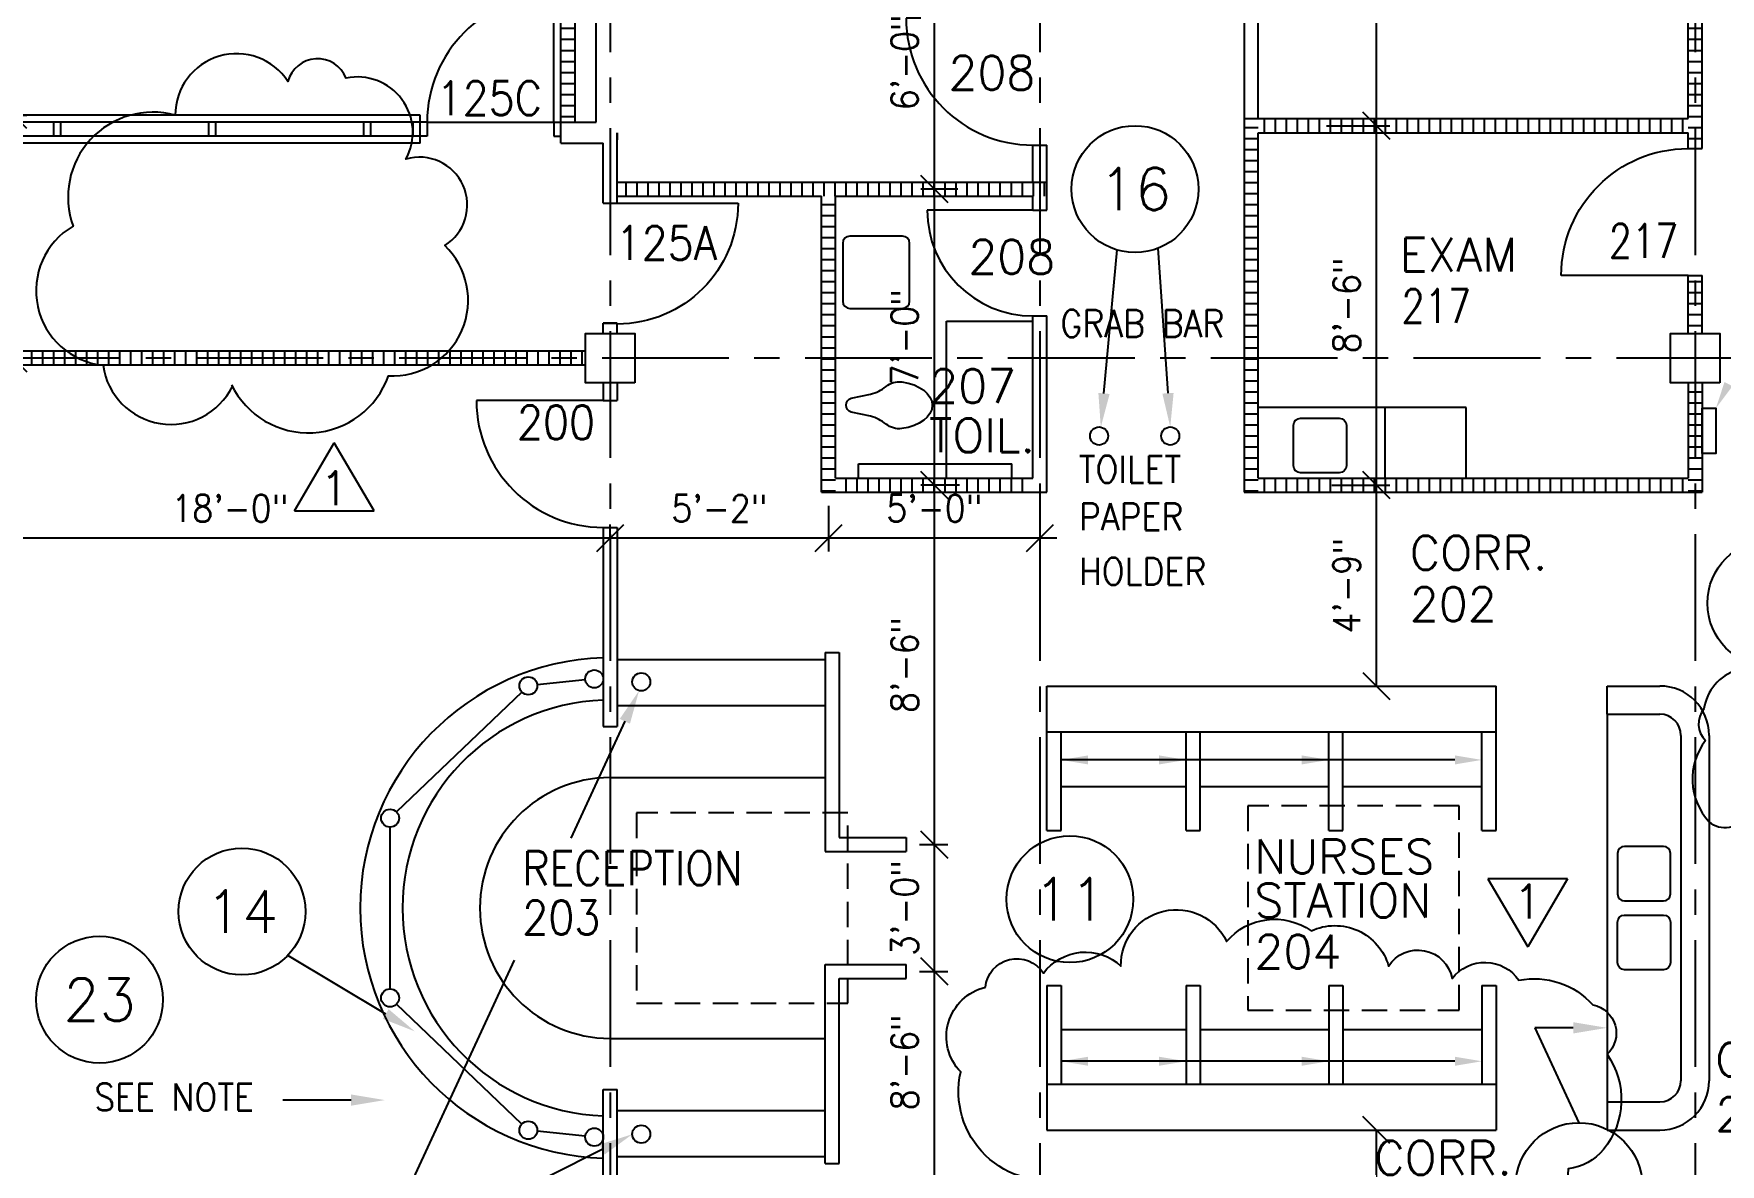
# Model space of a CAD drawing. Header units: inches. Extents: x 0 to 3828, y 0 to 2820.
# Drawn here: x 1839.3 to 2318.2, y 1821.3 to 2142.1 of the extents above; entities that cross this region are included whole.
import ezdxf
from ezdxf.enums import TextEntityAlignment as Align

# ---------------------------------------------------------------- set-up
doc = ezdxf.new("R2010")
doc.units = ezdxf.units.IN
doc.header["$LTSCALE"] = 28.8
doc.header["$MEASUREMENT"] = 0
doc.linetypes.add('CENTER', pattern=[2, 1.25, -0.25, 0.25, -0.25])
doc.linetypes.add('HIDDEN', pattern=[0.375, 0.25, -0.125])
for name, color, linetype in [('A-ANNO-DIMS', 1, 'Continuous'), ('A-ANNO-TEXT', 7, 'Continuous'), ('A-COLS', 1, 'Continuous'), ('A-DOOR', 6, 'Continuous'), ('A-FLOR-FURN', 74, 'Continuous'), ('A-FLOR-SAN', 201, 'Continuous'), ('A-GLAZ', 5, 'Continuous'), ('A-GRID', 1, 'CENTER'), ('A-WALL', 4, 'Continuous'), ('A-WALL-PATT', 9, 'Continuous'), ('ALL-ELSE', 31, 'Continuous')]:
    doc.layers.add(name, color=color, linetype=linetype)
doc.styles.add('RS', font='romans.shx', dxfattribs={"width": 0.9})
doc.dimstyles.new('RS', dxfattribs={"dimtxt": 0.18, "dimasz": 0.18, "dimexe": 0.18, "dimexo": 0.0625, "dimgap": 0.09, "dimtad": 0, "dimtih": 1, "dimtoh": 1, "dimdec": 4, "dimzin": 0, "dimdsep": 46, "dimtxsty": 'RS', "dimcen": 0.09, "dimclrt": 7, "dimadec": 0, "dimazin": 0, "dimtfac": 1, "dimtdec": 4, "dimtofl": 0, "dimtmove": 0, "dimatfit": 3, "dimfxl": 0, "dimtolj": 1, "dimtzin": 0, "dimarcsym": 0})
doc.dimstyles.get("Standard").update_dxf_attribs({"dimtxt": 0.18, "dimasz": 0.18, "dimexe": 0.18, "dimexo": 0.0625, "dimgap": 0.09, "dimtad": 0, "dimtih": 1, "dimtoh": 1, "dimdec": 4, "dimzin": 0, "dimdsep": 46, "dimtxsty": 'Standard', "dimcen": 0.09, "dimadec": 0, "dimazin": 0, "dimtfac": 1, "dimtdec": 4, "dimtofl": 0, "dimtmove": 0, "dimatfit": 3, "dimfxl": 0, "dimtolj": 1, "dimtzin": 0, "dimarcsym": 0})
pattern_1 = [(90, (-655, -97), (-3.125, 7e-16), [])]
pattern_2 = [(0, (-655, -97), (1e-15, 3.125), [])]

# ---------------------------------------------------------------- blocks, each defined once
blk = doc.blocks.new('C013')
blk.add_lwpolyline([(6.62, -2.14, 0.204057), (5.33, 2.38, -0.107379), (3.14, 6.77), (2, 12.25, 0.712575), (-2, 12.25), (-3.14, 6.77, -0.107379), (-5.33, 2.38, 0.204057), (-6.62, -2.14)], format="xyb")
blk.add_ellipse((0, 0), major_axis=(0, -10.75), ratio=0.627907, start_param=4.912699, end_param=7.653672)
blk = doc.blocks.new('C011')
blk.add_lwpolyline([(-7, 7), (7, 7), (7, -7), (-7, -7)], close=True)
blk = doc.blocks.new('C012')
blk.add_line((0, 0), (-36, 0))
blk.add_arc((0, 0), 36, 180, 270)
blk = doc.blocks.new('C009')
for p, q in [((0, 0), (11.33, 19.24)), ((22.66, 0), (11.33, 19.24)), ((0, 0), (22.66, 0))]:
    blk.add_line(p, q)
blk = doc.blocks.new('C002')
blk.add_circle((0, 0), 18)
blk = doc.blocks.new('_OBLIQUE')
at = {"color": 0, "linetype": 'ByBlock', "lineweight": -2}
blk.add_line((-0.5, -0.5), (0.5, 0.5), dxfattribs=at)
blk = doc.blocks.new('*D54')
at = {"layer": 'A-ANNO-DIMS', "color": 0}
for p, q in [((2101.16, 2170), (2091.16, 2170)), ((2095, 2170), (2095, 2098)), ((2101.66, 2098), (2091.16, 2098))]:
    blk.add_line(p, q, dxfattribs=at)
at = {"layer": 'Defpoints', "color": 0}
for p in [(2105, 2170), (2095, 2098), (2105.5, 2098)]:
    blk.add_point(p, dxfattribs=at)
at = {"layer": 'A-ANNO-DIMS', "color": 0, "xscale": 7.68, "yscale": 7.68, "zscale": 7.68}
for p, rotation in [((2095, 2170), 90), ((2095, 2098), 270)]:
    blk.add_blockref('_OBLIQUE', p, dxfattribs=dict(at, rotation=rotation))
at = {"layer": 'A-ANNO-DIMS', "color": 7, "insert": (2086.59, 2134), "char_height": 7.68, "attachment_point": 5, "rotation": 90, "style": 'RS'}
blk.add_mtext('\\A1;6\'-0"', dxfattribs=at)
blk = doc.blocks.new('*D55')
at = {"layer": 'A-ANNO-DIMS', "color": 0}
for p, q in [((2101.66, 2098), (2091.16, 2098)), ((2095, 2098), (2095, 2014)), ((2102.16, 2014), (2091.16, 2014))]:
    blk.add_line(p, q, dxfattribs=at)
at = {"layer": 'Defpoints', "color": 0}
for p in [(2105.5, 2098), (2095, 2014), (2106, 2014)]:
    blk.add_point(p, dxfattribs=at)
at = {"layer": 'A-ANNO-DIMS', "color": 0, "xscale": 7.68, "yscale": 7.68, "zscale": 7.68}
for p, rotation in [((2095, 2098), 90), ((2095, 2014), 270)]:
    blk.add_blockref('_OBLIQUE', p, dxfattribs=dict(at, rotation=rotation))
at = {"layer": 'A-ANNO-DIMS', "color": 7, "insert": (2086.59, 2056), "char_height": 7.68, "attachment_point": 5, "rotation": 90, "style": 'RS'}
blk.add_mtext('\\A1;7\'-0"', dxfattribs=at)
blk = doc.blocks.new('*D273')
at = {"layer": 'A-ANNO-DIMS', "color": 0}
for p, q in [((2102.16, 2014), (2091.16, 2014)), ((2095, 2014), (2095, 1912)), ((2090.84, 1912), (2098.84, 1912))]:
    blk.add_line(p, q, dxfattribs=at)
at = {"layer": 'Defpoints', "color": 0}
for p in [(2106, 2014), (2087, 1912), (2095, 1912)]:
    blk.add_point(p, dxfattribs=at)
at = {"layer": 'A-ANNO-DIMS', "color": 0, "xscale": 7.68, "yscale": 7.68, "zscale": 7.68}
for p, rotation in [((2095, 2014), 90), ((2095, 1912), 270)]:
    blk.add_blockref('_OBLIQUE', p, dxfattribs=dict(at, rotation=rotation))
at = {"layer": 'A-ANNO-DIMS', "color": 7, "insert": (2086.59, 1963), "char_height": 7.68, "attachment_point": 5, "rotation": 90, "style": 'RS'}
blk.add_mtext('\\A1;8\'-6"', dxfattribs=at)
blk = doc.blocks.new('*D274')
at = {"layer": 'A-ANNO-DIMS', "color": 0}
for p, q in [((2090.84, 1912), (2098.84, 1912)), ((2095, 1912), (2095, 1876)), ((2090.84, 1876), (2098.84, 1876))]:
    blk.add_line(p, q, dxfattribs=at)
at = {"layer": 'Defpoints', "color": 0}
for p in [(2087, 1912), (2087, 1876), (2095, 1876)]:
    blk.add_point(p, dxfattribs=at)
at = {"layer": 'A-ANNO-DIMS', "color": 0, "xscale": 7.68, "yscale": 7.68, "zscale": 7.68}
for p, rotation in [((2095, 1912), 90), ((2095, 1876), 270)]:
    blk.add_blockref('_OBLIQUE', p, dxfattribs=dict(at, rotation=rotation))
at = {"layer": 'A-ANNO-DIMS', "color": 7, "insert": (2086.59, 1894), "char_height": 7.68, "attachment_point": 5, "rotation": 90, "style": 'RS'}
blk.add_mtext('\\A1;3\'-0"', dxfattribs=at)
blk = doc.blocks.new('*D275')
at = {"layer": 'A-ANNO-DIMS', "color": 0}
for p, q in [((2090.84, 1876), (2098.84, 1876)), ((2095, 1876), (2095, 1774)), ((2083.34, 1774), (2098.84, 1774))]:
    blk.add_line(p, q, dxfattribs=at)
at = {"layer": 'Defpoints', "color": 0}
for p in [(2087, 1876), (2079.5, 1774), (2095, 1774)]:
    blk.add_point(p, dxfattribs=at)
at = {"layer": 'A-ANNO-DIMS', "color": 0, "xscale": 7.68, "yscale": 7.68, "zscale": 7.68}
for p, rotation in [((2095, 1876), 90), ((2095, 1774), 270)]:
    blk.add_blockref('_OBLIQUE', p, dxfattribs=dict(at, rotation=rotation))
at = {"layer": 'A-ANNO-DIMS', "color": 7, "insert": (2086.59, 1850.24), "char_height": 7.68, "attachment_point": 5, "rotation": 90, "style": 'RS'}
blk.add_mtext('\\A1;8\'-6"', dxfattribs=at)
blk = doc.blocks.new('*D59')
at = {"layer": 'A-ANNO-DIMS', "color": 0}
for p, q in [((2210.84, 2216), (2224.34, 2216)), ((2220.5, 2216), (2220.5, 2116)), ((2206.34, 2116), (2224.34, 2116))]:
    blk.add_line(p, q, dxfattribs=at)
at = {"layer": 'Defpoints', "color": 0}
for p in [(2207, 2216), (2202.5, 2116), (2220.5, 2116)]:
    blk.add_point(p, dxfattribs=at)
at = {"layer": 'A-ANNO-DIMS', "color": 0, "xscale": 7.68, "yscale": 7.68, "zscale": 7.68}
for p, rotation in [((2220.5, 2216), 90), ((2220.5, 2116), 270)]:
    blk.add_blockref('_OBLIQUE', p, dxfattribs=dict(at, rotation=rotation))
at = {"layer": 'A-ANNO-DIMS', "color": 7, "insert": (2212.09, 2166), "char_height": 7.68, "attachment_point": 5, "rotation": 90, "style": 'RS'}
blk.add_mtext('\\A1;8\'-4"', dxfattribs=at)
blk = doc.blocks.new('*D60')
at = {"layer": 'A-ANNO-DIMS', "color": 0}
for p, q in [((2206.34, 2116), (2224.34, 2116)), ((2220.5, 2116), (2220.5, 2014)), ((2207.84, 2014), (2224.34, 2014))]:
    blk.add_line(p, q, dxfattribs=at)
at = {"layer": 'Defpoints', "color": 0}
for p in [(2202.5, 2116), (2204, 2014), (2220.5, 2014)]:
    blk.add_point(p, dxfattribs=at)
at = {"layer": 'A-ANNO-DIMS', "color": 0, "xscale": 7.68, "yscale": 7.68, "zscale": 7.68}
for p, rotation in [((2220.5, 2116), 90), ((2220.5, 2014), 270)]:
    blk.add_blockref('_OBLIQUE', p, dxfattribs=dict(at, rotation=rotation))
at = {"layer": 'A-ANNO-DIMS', "color": 7, "insert": (2212.09, 2065), "char_height": 7.68, "attachment_point": 5, "rotation": 90, "style": 'RS'}
blk.add_mtext('\\A1;8\'-6"', dxfattribs=at)
blk = doc.blocks.new('*D279')
at = {"layer": 'A-ANNO-DIMS', "color": 0}
for p, q in [((2220.5, 2014), (2220.5, 1957)), ((2207.84, 1957), (2224.34, 1957))]:
    blk.add_line(p, q, dxfattribs=at)
at = {"layer": 'Defpoints', "color": 0}
for p in [(2220.5, 2014), (2204, 1957), (2220.5, 1957)]:
    blk.add_point(p, dxfattribs=at)
at = {"layer": 'A-ANNO-DIMS', "color": 0, "xscale": 7.68, "yscale": 7.68, "zscale": 7.68}
for p, rotation in [((2220.5, 2014), 90), ((2220.5, 1957), 270)]:
    blk.add_blockref('_OBLIQUE', p, dxfattribs=dict(at, rotation=rotation))
at = {"layer": 'A-ANNO-DIMS', "color": 7, "insert": (2212.09, 1985.5), "char_height": 7.68, "attachment_point": 5, "rotation": 90, "style": 'RS'}
blk.add_mtext('\\A1;4\'-9"', dxfattribs=at)
blk = doc.blocks.new('*D280')
at = {"layer": 'A-ANNO-DIMS', "color": 0}
for p, q in [((2216.34, 1831), (2224.34, 1831)), ((2220.5, 1831), (2220.5, 1774))]:
    blk.add_line(p, q, dxfattribs=at)
at = {"layer": 'Defpoints', "color": 0}
for p in [(2212.5, 1831), (2220.5, 1774), (2220.5, 1774)]:
    blk.add_point(p, dxfattribs=at)
at = {"layer": 'A-ANNO-DIMS', "color": 0, "xscale": 7.68, "yscale": 7.68, "zscale": 7.68}
for p, rotation in [((2220.5, 1831), 90), ((2220.5, 1774), 270)]:
    blk.add_blockref('_OBLIQUE', p, dxfattribs=dict(at, rotation=rotation))
at = {"layer": 'A-ANNO-DIMS', "color": 7, "insert": (2212.09, 1802.5), "char_height": 7.68, "attachment_point": 5, "rotation": 90, "style": 'RS'}
blk.add_mtext('\\A1;4\'-9"', dxfattribs=at)
blk = doc.blocks.new('*D144')
at = {"layer": 'A-ANNO-DIMS', "color": 0}
for p, q in [((1822.34, 2119), (1837.34, 2119)), ((1833.5, 2119), (1833.5, 2050)), ((1844.16, 2050), (1829.66, 2050))]:
    blk.add_line(p, q, dxfattribs=at)
at = {"layer": 'Defpoints', "color": 0}
for p in [(1818.5, 2119), (1833.5, 2050), (1848, 2050)]:
    blk.add_point(p, dxfattribs=at)
at = {"layer": 'A-ANNO-DIMS', "color": 0, "xscale": 7.68, "yscale": 7.68, "zscale": 7.68}
for p, rotation in [((1833.5, 2119), 90), ((1833.5, 2050), 270)]:
    blk.add_blockref('_OBLIQUE', p, dxfattribs=dict(at, rotation=rotation))
at = {"layer": 'A-ANNO-DIMS', "color": 7, "insert": (1825.09, 2084.5), "char_height": 7.68, "attachment_point": 5, "rotation": 90, "style": 'RS'}
blk.add_mtext('\\A1;5\'-10"', dxfattribs=at)
blk = doc.blocks.new('*D321')
at = {"layer": 'A-ANNO-DIMS', "color": 0}
for p, q in [((1844.16, 2050), (1829.66, 2050)), ((1833.5, 2050), (1833.5, 1570)), ((1834.66, 1570), (1829.66, 1570))]:
    blk.add_line(p, q, dxfattribs=at)
at = {"layer": 'Defpoints', "color": 0}
for p in [(1848, 2050), (1833.5, 1570), (1838.5, 1570)]:
    blk.add_point(p, dxfattribs=at)
at = {"layer": 'A-ANNO-DIMS', "color": 0, "xscale": 7.68, "yscale": 7.68, "zscale": 7.68}
for p, rotation in [((1833.5, 2050), 90), ((1833.5, 1570), 270)]:
    blk.add_blockref('_OBLIQUE', p, dxfattribs=dict(at, rotation=rotation))
at = {"layer": 'A-ANNO-DIMS', "color": 7, "insert": (1825.09, 1867.5), "char_height": 7.68, "attachment_point": 5, "rotation": 90, "style": 'RS'}
blk.add_mtext('\\A1;40\'-0"', dxfattribs=at)
blk = doc.blocks.new('*D326')
at = {"layer": 'A-ANNO-DIMS', "color": 0}
for p, q in [((1783.16, 1995.16), (1790.84, 2002.84)), ((1787, 2002.16), (1787, 1995.16)), ((1999.16, 1995.16), (2006.84, 2002.84)), ((2003, 1999.09), (2003, 2002.84)), ((1782.2, 1999), (2007.8, 1999))]:
    blk.add_line(p, q, dxfattribs=at)
at = {"layer": 'Defpoints', "color": 0}
for p in [(1787, 2006), (2003, 1999), (2003, 1995.25)]:
    blk.add_point(p, dxfattribs=at)
at = {"layer": 'A-ANNO-DIMS', "color": 7, "insert": (1895, 2007.41), "char_height": 7.68, "attachment_point": 5, "style": 'RS'}
blk.add_mtext('\\A1;18\'-0"', dxfattribs=at)
blk = doc.blocks.new('*D327')
at = {"layer": 'A-ANNO-DIMS', "color": 0}
for p, q in [((2065, 2008.16), (2065, 1995.16)), ((1999.16, 1995.16), (2006.84, 2002.84)), ((2003, 1999.09), (2003, 2002.84)), ((2061.16, 1995.16), (2068.84, 2002.84)), ((1998.2, 1999), (2069.8, 1999))]:
    blk.add_line(p, q, dxfattribs=at)
at = {"layer": 'Defpoints', "color": 0}
for p in [(2065, 2012), (2065, 1999), (2003, 1995.25)]:
    blk.add_point(p, dxfattribs=at)
at = {"layer": 'A-ANNO-DIMS', "color": 7, "insert": (2034, 2007.41), "char_height": 7.68, "attachment_point": 5, "style": 'RS'}
blk.add_mtext('\\A1;5\'-2"', dxfattribs=at)
blk = doc.blocks.new('*D154')
at = {"layer": 'A-ANNO-DIMS', "color": 0}
for p, q in [((2125, 2013.95), (2125, 1995.16)), ((2061.16, 1995.16), (2068.84, 2002.84)), ((2065, 2002.45), (2065, 1995.16)), ((2121.16, 1995.16), (2128.84, 2002.84)), ((2060.2, 1999), (2129.8, 1999))]:
    blk.add_line(p, q, dxfattribs=at)
at = {"layer": 'Defpoints', "color": 0}
for p in [(2125, 2017.79), (2065, 2006.29), (2125, 1999)]:
    blk.add_point(p, dxfattribs=at)
at = {"layer": 'A-ANNO-DIMS', "color": 7, "insert": (2095, 2007.41), "char_height": 7.68, "attachment_point": 5, "style": 'RS'}
blk.add_mtext('\\A1;5\'-0"', dxfattribs=at)

msp = doc.modelspace()

# ---------------------------------------------------------------- hatches: boundary and pattern name
at = {"layer": 'A-WALL-PATT'}
h = msp.add_hatch(dxfattribs=at)
h.set_pattern_fill('ANSI31', color=256, scale=25, angle=315, style=0)
h.set_pattern_definition(pattern_2)
h.paths.add_polyline_path([(1993, 2328), (1989, 2328), (1989, 2117), (1993, 2117)])
h = msp.add_hatch(dxfattribs=at)
h.set_pattern_fill('ANSI31', color=256, scale=25, angle=315, style=0)
h.set_pattern_definition(pattern_2)
h.paths.add_polyline_path([(2309, 2307), (2309, 2109.5), (2313, 2109.5), (2313, 2307)])
h = msp.add_hatch(dxfattribs=at)
h.set_pattern_fill('ANSI31', color=256, scale=25, angle=315, style=0)
h.set_pattern_definition(pattern_2)
h.paths.add_polyline_path([(2187, 2114), (2187, 2118), (2183, 2118), (2183, 2012), (2187, 2012)])
h = msp.add_hatch(dxfattribs=at)
h.set_pattern_fill('ANSI31', color=256, scale=25, angle=45, style=0)
h.set_pattern_definition(pattern_1)
h.paths.add_polyline_path([(2309, 2118), (2187, 2118), (2187, 2114), (2309, 2114)])
h = msp.add_hatch(dxfattribs=at)
h.set_pattern_fill('ANSI31', color=256, scale=25, angle=45, style=0)
h.set_pattern_definition(pattern_1)
h.paths.add_polyline_path([(2123, 2016), (2067, 2016), (2067, 2012), (2123, 2012)])
h.paths.add_polyline_path([(2127, 2100), (2005, 2100), (2005, 2096), (2063, 2096), (2127, 2096)])
h = msp.add_hatch(dxfattribs=at)
h.set_pattern_fill('ANSI31', color=256, scale=25, angle=315, style=0)
h.set_pattern_definition(pattern_2)
h.paths.add_polyline_path([(2067, 2096), (2063, 2096), (2063, 2012), (2067, 2012)])
h = msp.add_hatch(dxfattribs=at)
h.set_pattern_fill('ANSI31', color=256, scale=25, angle=315, style=0)
h.set_pattern_definition(pattern_2)
h.paths.add_polyline_path([(2313, 2043), (2309, 2043), (2309, 2012), (2313, 2012)])
h.paths.add_polyline_path([(2313, 2073.5), (2309, 2073.5), (2309, 2057), (2313, 2057)])
h = msp.add_hatch(dxfattribs=at)
h.set_pattern_fill('ANSI31', color=256, scale=25, angle=45, style=0)
h.set_pattern_definition(pattern_1)
h.paths.add_polyline_path([(1996, 2052), (1794, 2052), (1794, 2048), (1996, 2048)])
h = msp.add_hatch(dxfattribs=at)
h.set_pattern_fill('ANSI31', color=256, scale=25, angle=45, style=0)
h.set_pattern_definition(pattern_1)
h.paths.add_polyline_path([(2309, 2016), (2187, 2016), (2187, 2012), (2309, 2012)])

# ---------------------------------------------------------------- linework, layer by layer
at = {"layer": 'A-ANNO-TEXT'}
for p, q in [((2143.18613, 2040.01172), (2146.92101, 2080.73142)), ((2161.35784, 2040.0785), (2158.59744, 2081.25265)), ((2007.1454, 1946.97982), (1991.77167, 1913.82275)), ((2242.82, 1936.02654), (2131, 1936.02654)), ((1939.25851, 1863.92319), (1911.42721, 1880.54868)), ((1975.73622, 1879.2385), (1945.21348, 1813.40901)), ((2276.4, 1860), (2265.5, 1860)), ((2265.5, 1860), (2278.04446, 1833.08619)), ((2242.82, 1850.51839), (2131, 1850.51839)), ((1929.4, 1839.5), (1910, 1839.5)), ((2000.66632, 1825.47643), (1952.39923, 1801.24776))]:
    msp.add_line(p, q, dxfattribs=at)
for points in [[(1895.5, 2042.5, 0.668373923), (1940, 2045, 0.69682906), (1956, 2082, 0.874200312), (1945, 2106.5, 0.639832389), (1928, 2129.5, 0.726530552), (1911.5, 2128.5, 0.748288734), (1879.5, 2119, 0.607954971), (1850.5, 2087.5, 0.723467788), (1859, 2048, 0.737498092), (1895.73067, 2042.03365, 0.908292148)], [(2109.5, 1871.5, -0.710795661), (2126, 1875.5, -0.449494074), (2148, 1877.5, -0.80841579), (2178, 1884.5, -0.390272066), (2202, 1887.5, -0.462440475), (2224, 1877.5, -0.68228766), (2242, 1874, -0.509224592), (2261, 1873.5, -0.265287906), (2282, 1866.5, -0.618033989), (2286, 1852.5, -0.336766188), (2285, 1825.5, -0.192972767), (2275, 1820, -0.577174093), (2238, 1801.5, -0.376558699), (2198, 1800.5, -0.441236916), (2160, 1803.5, -0.650092359), (2133.5, 1817.5, -0.562243298), (2102.5, 1847.5, -0.582404453), (2109.5, 1871.5, 0.039922259)]]:
    msp.add_lwpolyline(points, format="xyb", dxfattribs=at)
msp.add_lwpolyline([(2314, 1941.5, 0.369924076), (2315, 1918.5, 0.486773976), (2325.5, 1920.5, 0.466983711), (2356.5, 1917.5, 0.663586951), (2361.5, 1945, 1.174764123), (2353, 1962, 0.722940715), (2337, 1958, 0.620311766), (2313.5, 1950.5, 0.387848715)], format="xyb", close=True, dxfattribs=at)
for points in [[(2144.77894, 2039.86021), (2141.59332, 2040.16324), (2142.27703, 2030.45487)], [(2162.95425, 2040.18553), (2159.76142, 2039.97147), (2162, 2030.5)], [(2321.62513, 2042.07277), (2319.35568, 2043.25733), (2316.93673, 2035.85669)], [(2005.69384, 1947.65285), (2008.59696, 1946.30678), (2011.18361, 1955.68917)], [(2138.68, 1937.30654), (2138.68, 1934.74654), (2131, 1936.02654)], [(2158.82, 1937.30654), (2158.82, 1934.74654), (2166.5, 1936.02654)], [(2199.32, 1937.30654), (2199.32, 1934.74654), (2207, 1936.02654)], [(2242.82, 1937.30654), (2242.82, 1934.74654), (2250.5, 1936.02654)], [(1940.07904, 1865.29677), (1938.43798, 1862.54961), (1947.5, 1859)], [(2276.4, 1861.6), (2276.4, 1858.4), (2286, 1860)], [(2138.68, 1851.79839), (2138.68, 1849.23839), (2131, 1850.51839)], [(2158.82, 1851.79839), (2158.82, 1849.23839), (2166.5, 1850.51839)], [(2199.32, 1851.79839), (2199.32, 1849.23839), (2207, 1850.51839)], [(2242.82, 1851.79839), (2242.82, 1849.23839), (2250.5, 1850.51839)], [(1929.4, 1841.1), (1929.4, 1837.9), (1939, 1839.5)], [(1999.94853, 1826.90638), (2001.38412, 1824.04647), (2009.24605, 1829.7832)]]:
    msp.add_solid(points, dxfattribs=at)
at = {"layer": 'A-DOOR'}
msp.add_line((1951, 2117), (1987, 2117), dxfattribs=at)
at = {"layer": 'A-FLOR-FURN'}
for p, q in [((2246, 2036), (2187, 2036)), ((2223, 2016), (2223, 2036)), ((2246, 2016), (2246, 2036)), ((2005, 1964.5), (2064, 1964.5)), ((1995.91469, 1958.73594), (1982.27731, 1957.31587)), ((1977.89951, 1955.28913), (1942.342, 1921.26268)), ((2127, 1957), (2254.5, 1957)), ((2127, 1916), (2127, 1957)), ((2254.5, 1916), (2254.5, 1957)), ((2286, 1957), (2301, 1957)), ((2286, 1949), (2286, 1957)), ((2005, 1951.5), (2064, 1951.5)), ((2286, 1949), (2301, 1949)), ((2286, 1949), (2286, 1831)), ((2127, 1944), (2254.5, 1944)), ((2131, 1916), (2131, 1944)), ((2166.5, 1916), (2166.5, 1944)), ((2170.5, 1916), (2170.5, 1944)), ((2207, 1916), (2207, 1944)), ((2211, 1916), (2211, 1944)), ((2250.5, 1916), (2250.5, 1944)), ((2307, 1943), (2307, 1845)), ((2315, 1943), (2315, 1845)), ((2003, 1931), (2064, 1931)), ((2131, 1928.5), (2166.5, 1928.5)), ((2170.5, 1928.5), (2207, 1928.5)), ((2211, 1928.5), (2250.5, 1928.5)), ((1940.5, 1871.04951), (1940.5, 1916.95049)), ((2127, 1916), (2131, 1916)), ((2166.5, 1916), (2170.5, 1916)), ((2207, 1916), (2211, 1916)), ((2250.5, 1916), (2254.5, 1916)), ((2127, 1872), (2131, 1872)), ((2127, 1872), (2127, 1831)), ((2131, 1872), (2131, 1844)), ((2166.5, 1872), (2170.5, 1872)), ((2166.5, 1872), (2166.5, 1844)), ((2170.5, 1872), (2170.5, 1844)), ((2207, 1872), (2211, 1872)), ((2207, 1872), (2207, 1844)), ((2211, 1872), (2211, 1844)), ((2250.5, 1872), (2254.5, 1872)), ((2250.5, 1872), (2250.5, 1844)), ((2254.5, 1872), (2254.5, 1831)), ((1977.89951, 1832.71087), (1942.342, 1866.73732)), ((2131, 1859.5), (2166.5, 1859.5)), ((2170.5, 1859.5), (2207, 1859.5)), ((2211, 1859.5), (2250.5, 1859.5)), ((2003, 1857), (2064, 1857)), ((2127, 1844), (2254.5, 1844)), ((2286, 1839), (2301, 1839)), ((2005, 1836.5), (2064, 1836.5)), ((1995.91469, 1829.26406), (1982.27731, 1830.68413)), ((2127, 1831), (2254.5, 1831)), ((2286, 1831), (2301, 1831)), ((2005, 1823.5), (2064, 1823.5))]:
    msp.add_line(p, q, dxfattribs=at)
for points in [[(2212, 2031), (2212, 2019.5, -0.414213562), (2210, 2017.5), (2199, 2017.5, -0.414213562), (2197, 2019.5), (2197, 2031, -0.414213562), (2199, 2033), (2210, 2033, -0.414213562)], [(2289, 1909.5), (2289, 1898, 0.414213562), (2291, 1896), (2302, 1896, 0.414213562), (2304, 1898), (2304, 1909.5, 0.414213562), (2302, 1911.5), (2291, 1911.5, 0.414213562)], [(2289, 1878.5), (2289, 1890, -0.414213562), (2291, 1892), (2302, 1892, -0.414213562), (2304, 1890), (2304, 1878.5, -0.414213562), (2302, 1876.5), (2291, 1876.5, -0.414213562)]]:
    msp.add_lwpolyline(points, format="xyb", close=True, dxfattribs=at)
at = {"layer": 'A-FLOR-FURN', "linetype": 'HIDDEN'}
for points in [[(2070.5, 1921), (2010.5, 1921), (2010.5, 1867), (2070.5, 1867)], [(2244, 1923), (2184, 1923), (2184, 1865), (2244, 1865)]]:
    msp.add_lwpolyline(points, close=True, dxfattribs=at)
at = {"layer": 'A-FLOR-FURN'}
for centre in [(1979.74151, 1957.05181), (1998.45049, 1959), (2011.79502, 1958.16428), (1940.5, 1919.5), (1940.5, 1868.5), (1979.74151, 1830.94819), (1998.45049, 1829), (2011.79502, 1829.83572)]:
    msp.add_circle(centre, 2.54951, dxfattribs=at)
for centre, radius, start, end in [((2003, 1894), 71, 91.6141791, 268.3858209), ((2301, 1943), 14, 0, 90), ((2003, 1894), 59, 91.942602, 268.057398), ((2301, 1943), 6, 0, 90), ((2003, 1894), 37, 90, 270), ((2301, 1845), 14, 270, 0), ((2301, 1845), 6, 270, 0)]:
    msp.add_arc(centre, radius, start, end, dxfattribs=at)
at = {"layer": 'A-FLOR-SAN'}
for p, q in [((2098.5, 2060.5), (2123, 2060.5)), ((2098.5, 2016), (2098.5, 2060.5)), ((2073.5, 2020), (2117, 2020)), ((2073.5, 2016), (2073.5, 2020)), ((2117, 2016), (2117, 2020))]:
    msp.add_line(p, q, dxfattribs=at)
msp.add_lwpolyline([(2069, 2082.6587), (2069, 2066.1587, 0.414213562), (2071, 2064.1587), (2086, 2064.1587, 0.414213562), (2088, 2066.1587), (2088, 2082.6587, 0.414213562), (2086, 2084.6587), (2071, 2084.6587, 0.414213562)], format="xyb", close=True, dxfattribs=at)
at = {"layer": 'A-GLAZ'}
for p, q in [((1949, 2119), (1801, 2119)), ((1951, 2117), (1801, 2117)), ((1845, 2113), (1845, 2117)), ((1847, 2113), (1847, 2117)), ((1889, 2113), (1889, 2117)), ((1891, 2113), (1891, 2117)), ((1933, 2113), (1933, 2117)), ((1935, 2113), (1935, 2117)), ((1947, 2113), (1947, 2117)), ((1949, 2111), (1949, 2119)), ((1951, 2117), (1951, 2113)), ((1949, 2113), (1801, 2113)), ((1951, 2113), (1949, 2113)), ((1949, 2111), (1801, 2111))]:
    msp.add_line(p, q, dxfattribs=at)
at = {"layer": 'A-GRID'}
for p, q in [((2003, 2518.5), (2003, 1325.5)), ((2125, 2518.5), (2125, 1365.58064)), ((2311, 2518.5), (2311, 1325.5)), ((2785.5, 2050), (135.5, 2050))]:
    msp.add_line(p, q, dxfattribs=at)
at = {"layer": 'A-WALL'}
for p, q in [((1989, 2111), (1989, 2328)), ((1993, 2117), (1993, 2324)), ((1999, 2117), (1999, 2307)), ((2313, 2109.5), (2313, 2307)), ((2309, 2118), (2309, 2214)), ((2183, 2171.5), (2183, 2012)), ((2187, 2118), (2187, 2171.5)), ((1987, 2117), (1999, 2117)), ((1987, 2117), (1987, 2113)), ((2183, 2118), (2309, 2118)), ((1987, 2113), (1989, 2113)), ((2005, 2094), (2005, 2114)), ((2005, 2114), (2005, 2112)), ((2187, 2016), (2187, 2114)), ((2187, 2114), (2309, 2114)), ((2309, 2109.5), (2309, 2114)), ((1989, 2111), (2001, 2111)), ((2001, 2094), (2001, 2111)), ((2123, 2110.5), (2127, 2110.5)), ((2123, 2100), (2123, 2110.5)), ((2127, 2092), (2127, 2110.5)), ((2309, 2109.5), (2313, 2109.5)), ((2005, 2100), (2127, 2100)), ((2001, 2094), (2005, 2094)), ((2005, 2096), (2063, 2096)), ((2063, 2012), (2063, 2096)), ((2067, 2016), (2067, 2096)), ((2067, 2096), (2123, 2096)), ((2123, 2092), (2123, 2096)), ((2123, 2092), (2127, 2092)), ((2309, 2073.5), (2313, 2073.5)), ((2309, 2057), (2309, 2073.5)), ((2313, 2057), (2313, 2073.5)), ((2005, 2060), (2001, 2060)), ((2001, 2057), (2001, 2060)), ((2001, 2060), (2005, 2060)), ((2005, 2057), (2005, 2060)), ((2123, 2016), (2123, 2062)), ((2123, 2062), (2127, 2062)), ((2127, 2012), (2127, 2062)), ((1996, 2052), (1794, 2052)), ((1996, 2048), (1794, 2048)), ((2001, 2043), (2001, 2038)), ((2005, 2043), (2005, 2038)), ((2309, 2043), (2309, 2016)), ((2313, 2043), (2313, 2012)), ((2001, 2038), (2005, 2038)), ((2005, 2038), (2005, 2038)), ((2067, 2016), (2123, 2016)), ((2187, 2016), (2309, 2016)), ((2063, 2012), (2127, 2012)), ((2183, 2012), (2313, 2012)), ((2001, 2002), (2005, 2002)), ((2001, 2002), (2001, 1945.5)), ((2005, 2002), (2005, 1945.5)), ((2064, 1966.5), (2068, 1966.5)), ((2064, 1966.5), (2064, 1910)), ((2068, 1966.5), (2068, 1914)), ((2001, 1945.5), (2005, 1945.5)), ((2068, 1914), (2087, 1914)), ((2087, 1914), (2087, 1910)), ((2064, 1910), (2087, 1910)), ((2064, 1878), (2087, 1878)), ((2064, 1821.5), (2064, 1878)), ((2087, 1874), (2087, 1878)), ((2068, 1874), (2087, 1874)), ((2068, 1821.5), (2068, 1874)), ((2001, 1842.5), (2005, 1842.5)), ((2001, 1796), (2001, 1842.5)), ((2005, 1796), (2005, 1842.5)), ((2064, 1821.5), (2068, 1821.5))]:
    msp.add_line(p, q, dxfattribs=at)
at = {"layer": 'ALL-ELSE'}
msp.add_lwpolyline([(2313, 2035.85669), (2316.93673, 2035.85669), (2316.93673, 2022.98262), (2313, 2022.98262)], close=True, dxfattribs=at)
for centre in [(2141.79871, 2027.94287), (2162, 2027.94287)]:
    msp.add_circle(centre, 2.55713, dxfattribs=at)

# ---------------------------------------------------------------- block references
at = {"layer": 'A-ANNO-TEXT'}
for name, p in [('C002', (2152, 2098)), ('C009', (1913.32937, 2006.74257)), ('C002', (2332.5, 1980.5)), ('C002', (1898.42857, 1893)), ('C002', (2133.5, 1896.5)), ('C002', (1858, 1868)), ('C002', (2278.04446, 1815.08619))]:
    msp.add_blockref(name, p, dxfattribs=at)
at = {"layer": 'A-ANNO-TEXT', "rotation": 180}
msp.add_blockref('C009', (2274.82937, 1902.24257), dxfattribs=at)
at = {"layer": 'A-COLS', "rotation": 180}
for p in [(2003, 2050), (2311, 2050)]:
    msp.add_blockref('C011', p, dxfattribs=at)
at = {"layer": 'A-DOOR', "rotation": 270}
msp.add_blockref('C012', (1987, 2117), dxfattribs=at)
at = {"layer": 'A-DOOR'}
for p in [(2123, 2146.5), (2001, 2038)]:
    msp.add_blockref('C012', p, dxfattribs=at)
at = {"layer": 'A-DOOR', "xscale": -1, "rotation": 180}
msp.add_blockref('C012', (2309, 2073.5), dxfattribs=at)
at = {"layer": 'A-DOOR'}
for p, xscale, yscale, zscale in [((2005, 2094), -0.9523809523809523, 0.9523809523809523, 0.9523809523809523), ((2123, 2092), 0.8333333333333334, 0.8333333333333334, 0.8333333333333334)]:
    msp.add_blockref('C012', p, dxfattribs=dict(at, xscale=xscale, yscale=yscale, zscale=zscale))
at = {"layer": 'A-FLOR-SAN', "xscale": -1, "rotation": 90}
msp.add_blockref('C013', (2083.67362, 2036.66355), dxfattribs=at)

# ---------------------------------------------------------------- texts
at = {"layer": 'A-ANNO-TEXT', "style": 'RS'}
for s, p in [('208', (2099.00348, 2126.19281)), ('208', (2104.65923, 2074)), ('EXAM', (2227.17745, 2074.59287)), ('207', (2093.55172, 2037.31716)), ('TOIL.', (2093.55172, 2023.31716)), ('CORR.', (2230, 1990)), ('202', (2230, 1975.42385)), ('NURSES', (2185.88755, 1903.81849)), ('STATION', (2185.88755, 1891.31849)), ('204', (2185.88755, 1876.81849)), ('CLOSET', (2316.75033, 1846.18977)), ('232', (2316.75033, 1830.68977)), ('CORR.', (2219.92639, 1818.29481))]:
    msp.add_text(s, height=9.6, dxfattribs=at).set_placement(p)
for s, height, width, p in [('125C', 9.6, 0.9, (1953.65922, 2119.01387)), ('217', 9.6, 0.8, (2286.5, 2078.5)), ('125A', 9.6, 0.9, (2004.5, 2077.90858)), ('217', 9.6, 0.8, (2227.65661, 2060.0149)), ('GRAB BAR', 7.68, 0.9, (2130.8108, 2056.03131)), ('200', 9.6, 0.9, (1976.5, 2027)), ('TOILET', 7.68, 0.9, (2136.04354, 2014.67636)), ('PAPER', 7.68, 0.9, (2136.04354, 2001.17636)), ('HOLDER', 7.68, 0.9, (2136.04354, 1985.67636)), ('RECEPTION', 9.6, 0.9, (1978, 1900.5)), ('203', 9.6, 0.9, (1978, 1886.5)), ('SEE NOTE', 7.68, 0.9, (1856.5, 1836.5))]:
    msp.add_text(s, height=height, dxfattribs=dict(at, width=width)).set_placement(p)
for s, height, p in [('16', 12, (2152, 2098)), ('1', 9.6, (1924.65874, 2013.15676)), ('11', 12, (2133.5, 1896.5)), ('14', 12, (1898.42857, 1893)), ('1', 9.6, (2263.5, 1895.82838)), ('23', 12, (1858, 1868))]:
    msp.add_text(s, height=height, dxfattribs=at).set_placement(p, align=Align.MIDDLE)

# ---------------------------------------------------------------- dimensions: what is measured, and where the dimension line sits
at = {"layer": 'A-ANNO-DIMS'}
for base, p1, p2, picture, middle in [((2220.5, 2116), (2207, 2216), (2202.5, 2116), '*D59', (2212.08857, 2166)), ((2095, 2098), (2105, 2170), (2105.5, 2098), '*D54', (2086.58857, 2134)), ((2220.5, 2014), (2202.5, 2116), (2204, 2014), '*D60', (2212.08857, 2065)), ((2095, 2014), (2105.5, 2098), (2106, 2014), '*D55', (2086.58857, 2056)), ((2095, 1912), (2106, 2014), (2087, 1912), '*D273', (2086.58857, 1963)), ((2220.5, 1957), (2220.5, 2014), (2204, 1957), '*D279', (2212.08857, 1985.5)), ((2095, 1876), (2087, 1912), (2087, 1876), '*D274', (2086.58857, 1894)), ((2220.5, 1774), (2212.5, 1831), (2220.5, 1774), '*D280', (2212.08857, 1802.5))]:
    dim = msp.add_linear_dim(base=base, p1=p1, p2=p2, angle=90, dimstyle='Standard', override={"dimscale": 96, "dimtxt": 0.08, "dimasz": 0.08, "dimexe": 0.04, "dimexo": 0.04, "dimgap": 0.04, "dimtad": 1, "dimtih": 0, "dimtoh": 0, "dimzin": 3, "dimlunit": 4, "dimtxsty": 'RS', "dimblk": 'OBLIQUE', "dimclrt": 7, "dimtofl": 1, "dimtmove": 2}, dxfattribs=at)
    dim.commit()
    dim.dimension.update_dxf_attribs({"geometry": picture, "text_midpoint": middle})
dim = msp.add_linear_dim(base=(1833.5, 2050), p1=(1818.5, 2119), p2=(1848, 2050), angle=90, text='5\'-10"', dimstyle='Standard', override={"dimscale": 96, "dimtxt": 0.08, "dimasz": 0.08, "dimexe": 0.04, "dimexo": 0.04, "dimgap": 0.04, "dimtad": 1, "dimtih": 0, "dimtoh": 0, "dimzin": 3, "dimlunit": 4, "dimtxsty": 'RS', "dimblk": 'OBLIQUE', "dimclrt": 7, "dimtofl": 1, "dimtmove": 2}, dxfattribs=at)
dim.commit()
dim.dimension.update_dxf_attribs({"geometry": '*D144', "text_midpoint": (1825.08857, 2084.5)})
for base, p1, p2, picture, middle in [((1833.5, 1570), (1848, 2050), (1838.5, 1570), '*D321', (1825.08857, 1867.5)), ((2095, 1774), (2087, 1876), (2079.5, 1774), '*D275', (2086.58857, 1850.23639))]:
    dim = msp.add_linear_dim(base=base, p1=p1, p2=p2, angle=90, dimstyle='Standard', override={"dimscale": 96, "dimtxt": 0.08, "dimasz": 0.08, "dimexe": 0.04, "dimexo": 0.04, "dimgap": 0.04, "dimtad": 1, "dimtih": 0, "dimtoh": 0, "dimzin": 3, "dimlunit": 4, "dimtxsty": 'RS', "dimblk": 'OBLIQUE', "dimclrt": 7, "dimtofl": 1, "dimtmove": 2}, dxfattribs=at)
    dim.commit()
    dim.dimension.update_dxf_attribs({"geometry": picture, "text_midpoint": middle, "dimtype": 160})
for base, p1, p2, picture, middle in [((2125, 1999), (2065, 2006.28997), (2125, 2017.78841), '*D154', (2095, 2007.41143)), ((2003, 1999), (1787, 2006), (2003, 1995.25036), '*D326', (1895, 2007.41143)), ((2065, 1999), (2003, 1995.25036), (2065, 2012), '*D327', (2034, 2007.41143))]:
    dim = msp.add_linear_dim(base=base, p1=p1, p2=p2, dimstyle='RS', override={"dimscale": 96, "dimtxt": 0.08, "dimasz": 0.08, "dimexe": 0.04, "dimexo": 0.04, "dimgap": 0.04, "dimtad": 1, "dimtih": 0, "dimtoh": 0, "dimzin": 7, "dimlunit": 4, "dimtsz": 0.04, "dimdle": 0.05, "dimtmove": 2}, dxfattribs=at)
    dim.commit()
    dim.dimension.update_dxf_attribs({"geometry": picture, "text_midpoint": middle})

doc.saveas('drawing.dxf')
